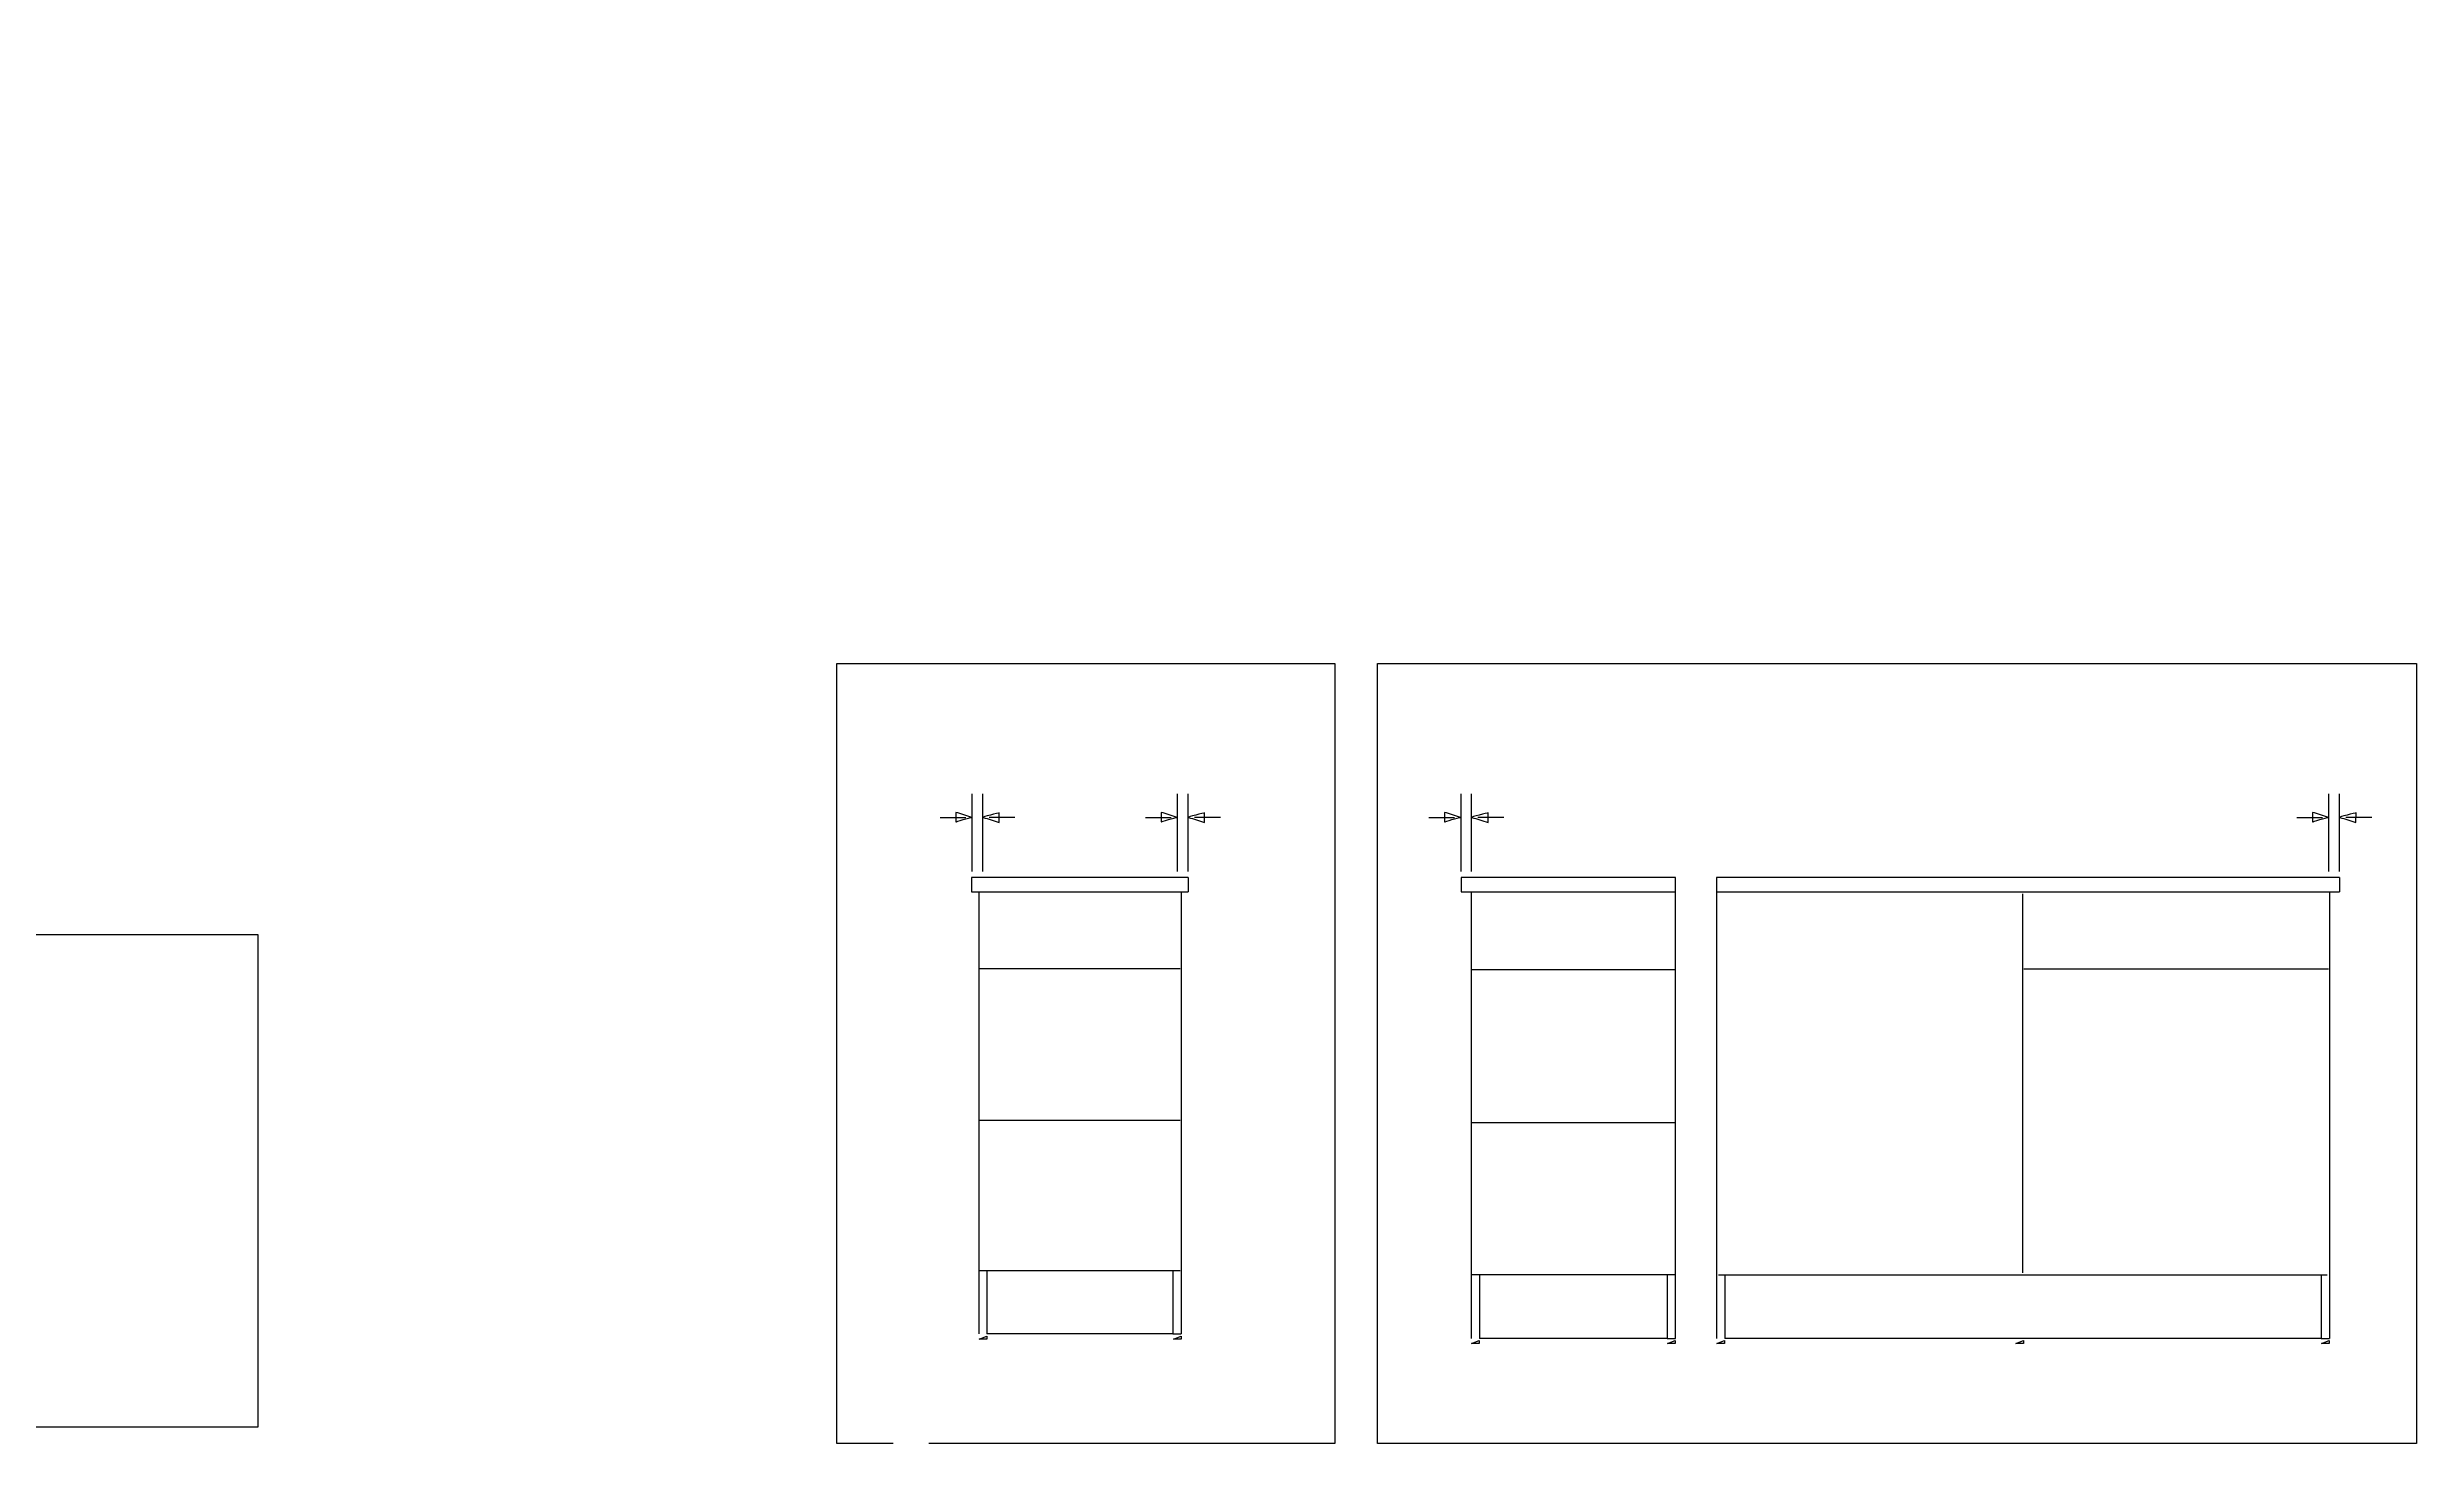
# Model space of a CAD drawing. Header units: metres. Extents: x -30.9 to 24.7, y -10.3 to 6.8.
# Drawn here: x -2.789 to 1.885, y -0.924 to 1.831 of the extents above; entities that cross this region are included whole.
import ezdxf

# ---------------------------------------------------------------- set-up
doc = ezdxf.new("R2010")
doc.units = ezdxf.units.M
doc.header["$MEASUREMENT"] = 0
doc.layers.add('PDF_Working_Num_Penna__7_Num_Penna__7', color=7, linetype='Continuous', lineweight=18)
doc.styles.add('GENERATED_STYLE_1', font='')
doc.styles.get('GENERATED_STYLE_1').set_extended_font_data('Arial')

msp = doc.modelspace()

# ---------------------------------------------------------------- linework, layer by layer
at = {"layer": 'PDF_Working_Num_Penna__7_Num_Penna__7', "color": 7, "linetype": 'Continuous', "lineweight": 18, "flags": 128}
for points in [[(-1.1205, -0.9244), (-1.2317, -0.9244), (-1.2317, 0.6151), (-0.2491, 0.6151), (-0.2491, -0.9244), (-1.05, -0.9244)], [(-0.9642, 0.2042), (-0.9642, 0.3575)], [(-0.9433, 0.2042), (-0.9433, 0.3575)], [(-0.559, 0.2042), (-0.559, 0.3575)], [(-0.5381, 0.2042), (-0.5381, 0.3575)], [(0.0001, 0.2042), (0.0001, 0.3575)], [(0.021, 0.2042), (0.021, 0.3575)], [(1.7125, 0.2042), (1.7125, 0.3575)], [(1.7334, 0.2042), (1.7334, 0.3575)], [(-1.0278, 0.3113), (-0.9769, 0.3113)], [(-0.8799, 0.3113), (-0.9307, 0.3113)], [(-0.6226, 0.3113), (-0.5718, 0.3113)], [(-0.4747, 0.3113), (-0.5256, 0.3113)], [(-0.0635, 0.3113), (-0.0126, 0.3113)], [(0.0844, 0.3113), (0.0336, 0.3113)], [(1.6489, 0.3113), (1.6998, 0.3113)], [(1.7968, 0.3113), (1.746, 0.3113)], [(-0.5382, 0.1925), (-0.9654, 0.1925), (-0.9654, 0.1646), (-0.5382, 0.1646)], [(-0.5381, 0.1925), (-0.5381, 0.1646)], [(0.4233, -0.7173), (0.4233, 0.1925), (0.0001, 0.1925), (0.0001, 0.1643), (0.4233, 0.1643)], [(1.7334, 0.1925), (0.5042, 0.1925), (0.5042, 0.1643), (1.7334, 0.1643)], [(1.7334, 0.1925), (1.7334, 0.1643)], [(-0.9512, 0.1646), (-0.9512, -0.7078)], [(-0.5523, 0.1646), (-0.5523, -0.7078)], [(0.0202, 0.1643), (0.0202, -0.7173)], [(0.5042, 0.1643), (0.5042, -0.7173)], [(1.1088, -0.5872), (1.1088, 0.1601)], [(1.7133, 0.1643), (1.7133, -0.7173)], [(-3.8899, -0.0279), (-3.8899, 0.0799), (-2.3737, 0.0799), (-2.3737, -0.8917), (-3.8899, -0.8917), (-3.8899, -0.1981)], [(-0.5537, 0.0125), (-0.9496, 0.0125)], [(0.4218, 0.0106), (0.0218, 0.0106)], [(1.7117, 0.0117), (1.1103, 0.0117)], [(-0.5537, -0.2866), (-0.9496, -0.2866)], [(0.4218, -0.2916), (0.0218, -0.2916)], [(-0.9496, -0.5827), (-0.5537, -0.5827)], [(-0.9352, -0.5827), (-0.9352, -0.7078)], [(-0.5683, -0.5827), (-0.5683, -0.7078), (-0.5523, -0.7078)], [(0.0218, -0.5908), (0.4218, -0.5908)], [(0.0364, -0.5908), (0.0364, -0.7173)], [(0.4071, -0.5908), (0.4071, -0.7173), (0.4233, -0.7173)], [(0.5084, -0.5913), (1.7091, -0.5913)], [(0.5204, -0.5913), (0.5204, -0.7173)], [(1.6971, -0.5913), (1.6971, -0.7173), (1.7133, -0.7173)], [(-0.9352, -0.7068), (-0.5683, -0.7068)], [(0.0364, -0.7163), (0.4071, -0.7163)], [(0.5204, -0.7163), (1.6971, -0.7163)]]:
    msp.add_lwpolyline(points, dxfattribs=at)
for points in [[(1.8854, -0.9244), (-0.1644, -0.9244), (-0.1644, 0.6151), (1.8854, 0.6151)], [(-0.9356, -0.7123), (-0.9356, -0.7182), (-0.9504, -0.7182)], [(-0.5523, -0.7123), (-0.5523, -0.7182), (-0.5671, -0.7182)], [(0.0357, -0.7212), (0.0357, -0.7271), (0.0209, -0.7271)], [(0.4226, -0.7212), (0.4226, -0.7271), (0.4078, -0.7271)], [(0.5198, -0.7212), (0.5198, -0.7271), (0.505, -0.7271)], [(1.1099, -0.7212), (1.1099, -0.7271), (1.095, -0.7271)], [(1.7126, -0.7212), (1.7126, -0.7271), (1.6978, -0.7271)]]:
    msp.add_lwpolyline(points, close=True, dxfattribs=at)
for points in [[(-0.9649, 0.3113, 0.002101), (-0.9968, 0.3212), (-0.9968, 0.3023)], [(-0.9428, 0.3113, 0.002077), (-0.9109, 0.3013), (-0.9109, 0.3202)], [(-0.5597, 0.3113, 0.002101), (-0.5916, 0.3212), (-0.5917, 0.3023)], [(-0.5376, 0.3113, 0.002077), (-0.5057, 0.3013), (-0.5057, 0.3202)], [(-0.0006, 0.3113, 0.002101), (-0.0325, 0.3212), (-0.0325, 0.3023)], [(0.0215, 0.3113, 0.002077), (0.0534, 0.3013), (0.0534, 0.3202)], [(1.7119, 0.3113, 0.002101), (1.6799, 0.3212), (1.6799, 0.3023)], [(1.7339, 0.3113, 0.002077), (1.7658, 0.3013), (1.7659, 0.3202)]]:
    msp.add_lwpolyline(points, format="xyb", dxfattribs=at)
at = {"layer": 'PDF_Working_Num_Penna__7_Num_Penna__7', "color": 7, "linetype": 'Continuous', "lineweight": 18}
for points in [[(-0.9968, 0.3023), (-0.9968, 0.3023), (-0.9691, 0.3113), (-0.9649, 0.3113)], [(-0.9968, 0.3023), (-0.9968, 0.3023), (-0.9691, 0.3113), (-0.9649, 0.3113)], [(-0.9109, 0.3202), (-0.9109, 0.3202), (-0.9471, 0.3113), (-0.9428, 0.3113)], [(-0.9109, 0.3202), (-0.9109, 0.3202), (-0.9471, 0.3113), (-0.9428, 0.3113)], [(-0.5917, 0.3023), (-0.5917, 0.3023), (-0.564, 0.3113), (-0.5597, 0.3113)], [(-0.5917, 0.3023), (-0.5917, 0.3023), (-0.564, 0.3113), (-0.5597, 0.3113)], [(-0.5057, 0.3202), (-0.5057, 0.3202), (-0.5419, 0.3113), (-0.5376, 0.3113)], [(-0.5057, 0.3202), (-0.5057, 0.3202), (-0.5419, 0.3113), (-0.5376, 0.3113)], [(-0.0325, 0.3023), (-0.0325, 0.3023), (-0.0048, 0.3113), (-0.0006, 0.3113)], [(-0.0325, 0.3023), (-0.0325, 0.3023), (-0.0048, 0.3113), (-0.0006, 0.3113)], [(0.0534, 0.3202), (0.0534, 0.3202), (0.0172, 0.3113), (0.0215, 0.3113)], [(0.0534, 0.3202), (0.0534, 0.3202), (0.0172, 0.3113), (0.0215, 0.3113)], [(1.6799, 0.3023), (1.6799, 0.3023), (1.7076, 0.3113), (1.7119, 0.3113)], [(1.6799, 0.3023), (1.6799, 0.3023), (1.7076, 0.3113), (1.7119, 0.3113)], [(1.7659, 0.3202), (1.7659, 0.3202), (1.7296, 0.3113), (1.7339, 0.3113)], [(1.7659, 0.3202), (1.7659, 0.3202), (1.7296, 0.3113), (1.7339, 0.3113)]]:
    msp.add_open_spline(points, degree=3, dxfattribs=at)

# ---------------------------------------------------------------- texts
at = {"layer": 'PDF_Working_Num_Penna__7_Num_Penna__7', "color": 7, "linetype": 'Continuous', "lineweight": 18, "attachment_point": 7, "style": 'GENERATED_STYLE_1'}
for s, insert, char_height in [('\\A1;{\\pql;\\fArial|b0|i0|c0|p34;AA-1843312-3}', (0.0653, 1.8306), 0.00000257), ('\\A1;{\\pql;\\fArial|b0|i0|c0|p34;10 mm}', (-0.645, 0.4759), 0.00000513), ('\\A1;{\\pql;\\fArial|b0|i0|c0|p34;20 mm}', (-0.076, 0.4759), 0.00000513), ('\\A1;{\\pql;\\fArial|b0|i0|c0|p34;20 mm}', (1.5457, 0.4759), 0.00000513), ('\\A1;{\\pql;\\fArial|b0|i0|c0|p34;(6/16")}', (-1.1248, 0.3908), 0.00000513), ('\\A1;{\\pql;\\fArial|b0|i0|c0|p34;(6/16")}', (-0.6507, 0.3908), 0.00000513), ('\\A1;{\\pql;\\fArial|b0|i0|c0|p34;(13/16")}', (-0.1045, 0.3908), 0.00000513), ('\\A1;{\\pql;\\fArial|b0|i0|c0|p34;(13/16")}', (1.5172, 0.3908), 0.00000513)]:
    msp.add_mtext(s, dxfattribs=dict(at, insert=insert, char_height=char_height))

doc.saveas('drawing.dxf')
